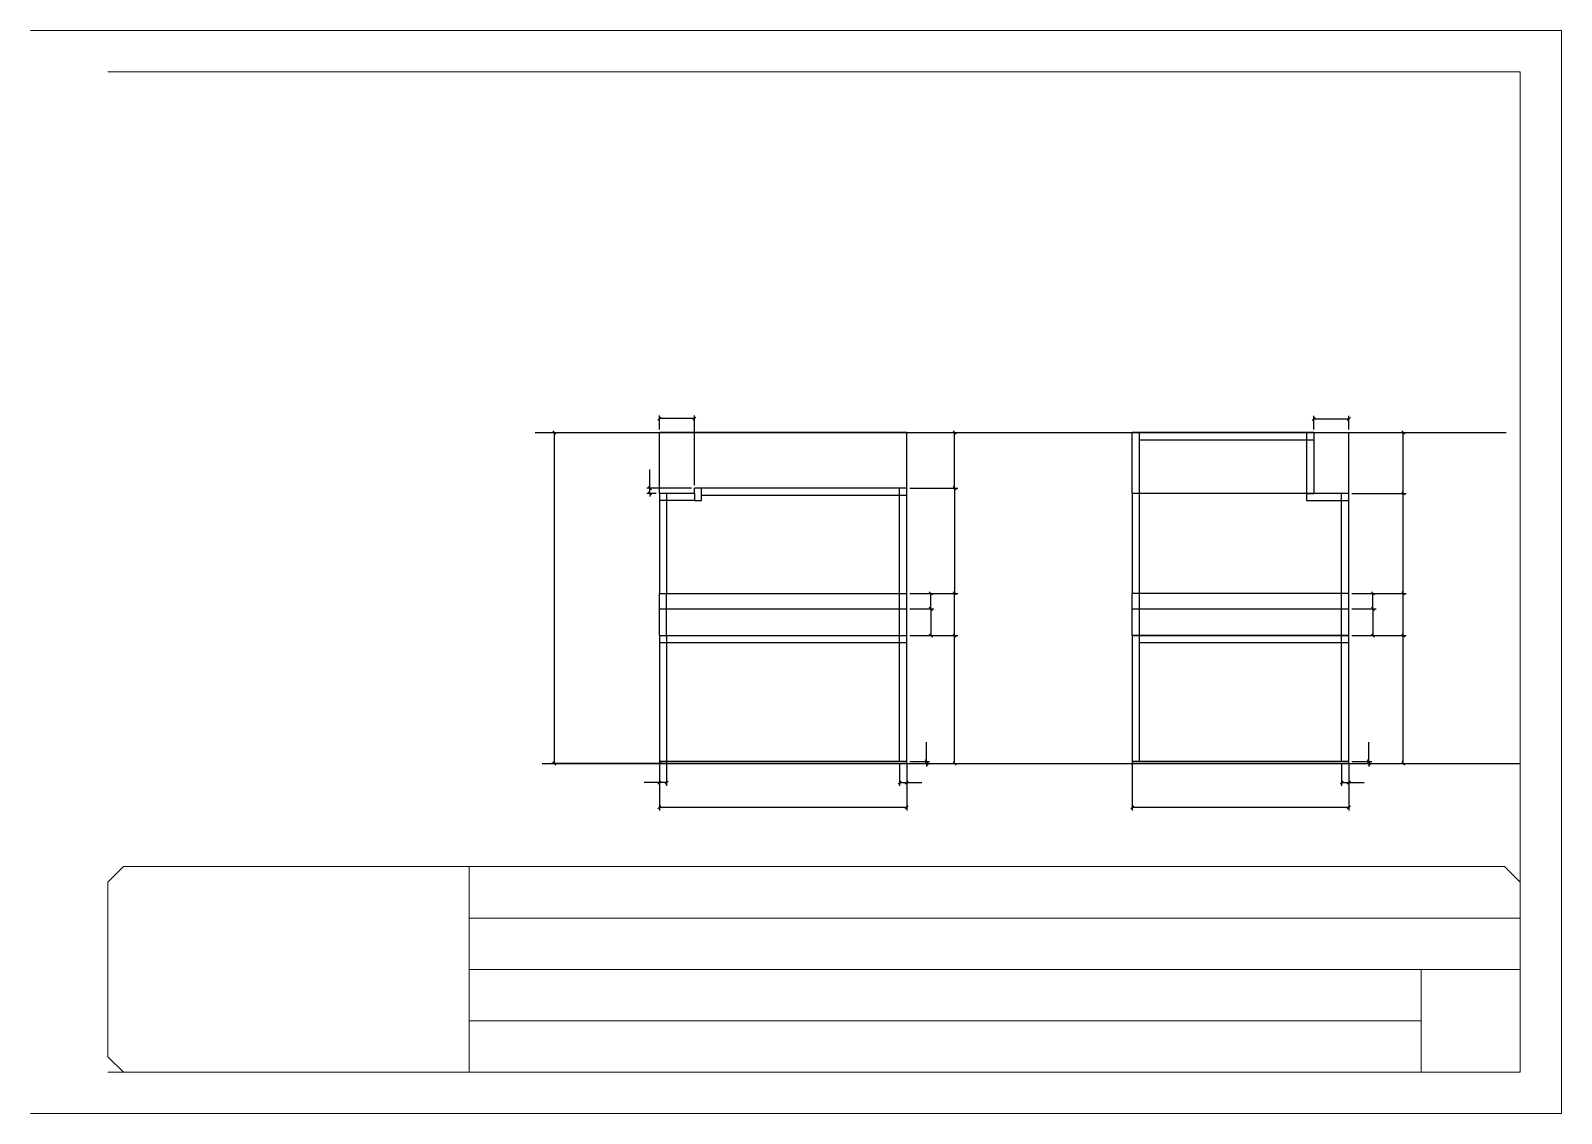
# Model space of a CAD drawing. Header units: metres. Extents: x 2743 to 9023, y 3809 to 6007.
# Drawn here: x 2743 to 4228, y 3809 to 4859 of the extents above; entities that cross this region are included whole.
import ezdxf

# ---------------------------------------------------------------- set-up
doc = ezdxf.new("R2010")
doc.units = ezdxf.units.M
for name, color, linetype in [('COTA', 7, 'Continuous'), ('NIVEL 2° PAV.', 7, 'Continuous'), ('Nível', 7, 'Continuous'), ('Painéis', 7, 'Continuous'), ('SARR_2.2x7', 7, 'Continuous'), ('SARRAFO DE PRESSAO', 7, 'Continuous')]:
    doc.layers.add(name, color=color, linetype=linetype)

msp = doc.modelspace()

# ---------------------------------------------------------------- linework, layer by layer
at = {"layer": 'COTA', "color": 4, "lineweight": 25}
for p, q in [((3352.7, 4471.8), (3352.7, 4485.3)), ((3386.7, 4417.8), (3386.7, 4485.3)), ((3987.5, 4471.8), (3987.5, 4484.9)), ((4021.5, 4471.8), (4021.5, 4484.9)), ((3386.7, 4482.3), (3352.7, 4482.3)), ((3987.5, 4481.9), (4021.5, 4481.9)), ((3595.7, 4468.8), (3642.1, 4468.8)), ((3639.1, 4414.8), (3639.1, 4468.8)), ((3990.5, 4468.8), (4077.3, 4468.8)), ((4074.3, 4409.8), (4074.3, 4468.8)), ((3343.5, 4414.8), (3343.5, 4432.9)), ((3383.7, 4414.8), (3340.5, 4414.8)), ((3343.5, 4409.8), (3343.5, 4414.8)), ((3595.7, 4414.8), (3642.1, 4414.8)), ((3595.7, 4414.8), (3642.1, 4414.8)), ((3639.1, 4414.8), (3639.1, 4312.8)), ((3349.7, 4409.8), (3340.5, 4409.8)), ((3343.5, 4409.8), (3343.5, 4406.8)), ((4024.5, 4409.8), (4077.3, 4409.8)), ((4024.5, 4409.8), (4077.3, 4409.8)), ((4074.3, 4312.8), (4074.3, 4409.8)), ((3595.7, 4312.8), (3642.1, 4312.8)), ((4024.5, 4312.8), (4077.3, 4312.8)), ((3595.7, 4271.8), (3642.1, 4271.8)), ((3639.1, 4147.8), (3639.1, 4271.8)), ((4024.5, 4271.8), (4077.3, 4271.8)), ((4074.3, 4147.8), (4074.3, 4271.8)), ((3611.9, 4149.8), (3611.9, 4168.6)), ((4040.8, 4149.8), (4040.8, 4168.6)), ((3352.7, 4146.8), (3352.7, 4102.2)), ((3352.7, 4144.8), (3352.7, 4126.3)), ((3359.7, 4146.8), (3359.7, 4126.3)), ((3585.7, 4146.8), (3585.7, 4126.3)), ((3592.7, 4146.8), (3592.7, 4102.2)), ((3592.7, 4144.8), (3592.7, 4126.3)), ((3595.7, 4149.8), (3614.9, 4149.8)), ((3595.7, 4147.8), (3614.9, 4147.8)), ((3595.7, 4147.8), (3642.1, 4147.8)), ((3611.9, 4147.8), (3611.9, 4149.8)), ((3611.9, 4147.8), (3611.9, 4144.8)), ((3811.5, 4146.8), (3811.5, 4102.2)), ((4014.5, 4146.8), (4014.5, 4126.3)), ((4021.5, 4146.8), (4021.5, 4102.2)), ((4021.5, 4144.8), (4021.5, 4126.3)), ((4024.5, 4149.8), (4043.8, 4149.8)), ((4024.5, 4147.8), (4043.8, 4147.8)), ((4024.5, 4147.8), (4077.3, 4147.8)), ((4040.8, 4147.8), (4040.8, 4149.8)), ((4040.8, 4147.8), (4040.8, 4144.8)), ((3352.7, 4129.3), (3337.9, 4129.3)), ((3359.7, 4129.3), (3352.7, 4129.3)), ((3585.7, 4129.3), (3592.7, 4129.3)), ((3592.7, 4129.3), (3607.4, 4129.3)), ((4014.5, 4129.3), (4021.5, 4129.3)), ((4021.5, 4129.3), (4036.3, 4129.3)), ((3592.7, 4105.2), (3352.7, 4105.2)), ((4021.5, 4105.2), (3811.5, 4105.2))]:
    msp.add_line(p, q, dxfattribs=at)
at = {"layer": 'COTA', "color": 0, "lineweight": 25}
for p, q in [((3354.2, 4483.8), (3351.2, 4480.8)), ((3385.2, 4480.8), (3388.2, 4483.8)), ((3640.6, 4467.3), (3637.6, 4470.3)), ((3989, 4483.4), (3986, 4480.4)), ((4020, 4480.4), (4023, 4483.4)), ((4075.8, 4467.3), (4072.8, 4470.3)), ((3342, 4416.3), (3345, 4413.3)), ((3345, 4408.3), (3342, 4411.3)), ((3637.6, 4416.3), (3640.6, 4413.3)), ((3640.6, 4413.3), (3637.6, 4416.3)), ((4075.8, 4408.3), (4072.8, 4411.3)), ((4072.8, 4411.3), (4075.8, 4408.3)), ((3637.6, 4314.3), (3640.6, 4311.3)), ((4072.8, 4314.3), (4075.8, 4311.3)), ((3640.6, 4270.3), (3637.6, 4273.3)), ((4075.8, 4270.3), (4072.8, 4273.3)), ((3610.4, 4151.3), (3613.4, 4148.3)), ((3613.4, 4146.3), (3610.4, 4149.3)), ((3637.6, 4149.3), (3640.6, 4146.3)), ((4039.3, 4151.3), (4042.3, 4148.3)), ((4042.3, 4146.3), (4039.3, 4149.3)), ((4072.8, 4149.3), (4075.8, 4146.3)), ((3354.2, 4130.8), (3351.2, 4127.8)), ((3358.2, 4127.8), (3361.2, 4130.8)), ((3587.2, 4130.8), (3584.2, 4127.8)), ((3591.2, 4127.8), (3594.2, 4130.8)), ((4016, 4130.8), (4013, 4127.8)), ((4020, 4127.8), (4023, 4130.8)), ((3354.2, 4106.7), (3351.2, 4103.7)), ((3591.2, 4103.7), (3594.2, 4106.7)), ((3813, 4106.7), (3810, 4103.7)), ((4020, 4103.7), (4023, 4106.7))]:
    msp.add_line(p, q, dxfattribs=at)
at = {"layer": 'COTA', "color": 241, "lineweight": 25}
for p, q in [((3592.7, 4468.8), (3352.7, 4468.8)), ((3352.7, 4409.8), (3352.7, 4468.8)), ((3592.7, 4414.8), (3592.7, 4468.8)), ((3987.5, 4468.8), (4021.5, 4468.8)), ((4021.5, 4409.8), (4021.5, 4468.8))]:
    msp.add_line(p, q, dxfattribs=at)
at = {"layer": 'NIVEL 2° PAV.', "color": 0, "lineweight": 25}
for p, q in [((3252.4, 4467.3), (3249.4, 4470.3)), ((3249.4, 4149.3), (3252.4, 4146.3))]:
    msp.add_line(p, q, dxfattribs=at)
at = {"layer": 'NIVEL 2° PAV.', "color": 4, "lineweight": 25}
for p, q in [((3247.7, 4468.8), (3253.9, 4468.8)), ((3250.9, 4147.8), (3250.9, 4468.8)), ((3355.4, 4147.8), (3247.9, 4147.8))]:
    msp.add_line(p, q, dxfattribs=at)
at = {"layer": 'Nível', "color": 4, "lineweight": 25}
for p, q in [((3232.2, 4468.8), (4174.2, 4468.8)), ((3239.1, 4147.8), (4187.7, 4147.8))]:
    msp.add_line(p, q, dxfattribs=at)
at = {"layer": 'Painéis', "color": 200, "lineweight": 25}
for p, q in [((3987.5, 4468.8), (3811.5, 4468.8)), ((3811.5, 4409.8), (3811.5, 4468.8)), ((3811.5, 4468.8), (3987.5, 4468.8)), ((3987.5, 4468.8), (3987.5, 4409.8)), ((3592.7, 4414.8), (3386.7, 4414.8)), ((3386.7, 4409.8), (3386.7, 4414.8)), ((3592.7, 4312.8), (3592.7, 4414.8)), ((3352.7, 4409.8), (3352.7, 4312.8)), ((3386.7, 4409.8), (3352.7, 4409.8)), ((4021.5, 4409.8), (3811.5, 4409.8)), ((3811.5, 4409.8), (3811.5, 4312.8)), ((4021.5, 4312.8), (4021.5, 4409.8)), ((3352.7, 4312.8), (3592.7, 4312.8)), ((3352.7, 4271.8), (3352.7, 4312.8)), ((3592.7, 4271.8), (3592.7, 4312.8)), ((4021.5, 4312.8), (3811.5, 4312.8)), ((3811.5, 4271.8), (3811.5, 4312.8)), ((4021.5, 4271.8), (4021.5, 4312.8)), ((3352.7, 4297.8), (3592.7, 4297.8)), ((3811.5, 4297.8), (4021.5, 4297.8)), ((3352.7, 4271.8), (3352.7, 4147.8)), ((3352.7, 4271.8), (3592.7, 4271.8)), ((3592.7, 4147.8), (3592.7, 4271.8)), ((3811.5, 4271.8), (3811.5, 4147.8)), ((3811.5, 4271.8), (4021.5, 4271.8)), ((4021.5, 4271.8), (3811.5, 4271.8)), ((4021.5, 4147.8), (4021.5, 4271.8)), ((3352.7, 4149.8), (3592.7, 4149.8)), ((3811.5, 4149.8), (4021.5, 4149.8))]:
    msp.add_line(p, q, dxfattribs=at)
at = {"layer": 'Painéis', "color": 4, "lineweight": 25}
for p, q in [((3595.7, 4312.8), (3642.1, 4312.8)), ((3595.7, 4312.8), (3619, 4312.8)), ((3616, 4297.8), (3616, 4312.8)), ((3639.1, 4271.8), (3639.1, 4312.8)), ((4024.5, 4312.8), (4077.3, 4312.8)), ((4024.5, 4312.8), (4047.9, 4312.8)), ((4044.9, 4297.8), (4044.9, 4312.8)), ((4074.3, 4271.8), (4074.3, 4312.8)), ((3595.7, 4297.8), (3619, 4297.8)), ((3595.7, 4297.8), (3619, 4297.8)), ((3616, 4297.8), (3616, 4271.8)), ((4024.5, 4297.8), (4047.9, 4297.8)), ((4024.5, 4297.8), (4047.9, 4297.8)), ((4044.9, 4297.8), (4044.9, 4271.8)), ((3595.7, 4271.8), (3642.1, 4271.8)), ((3595.7, 4271.8), (3619, 4271.8)), ((4024.5, 4271.8), (4077.3, 4271.8)), ((4024.5, 4271.8), (4047.9, 4271.8))]:
    msp.add_line(p, q, dxfattribs=at)
at = {"layer": 'Painéis', "color": 0, "lineweight": 25}
for p, q in [((3617.5, 4311.3), (3614.5, 4314.3)), ((3640.6, 4311.3), (3637.6, 4314.3)), ((4046.4, 4311.3), (4043.4, 4314.3)), ((4075.8, 4311.3), (4072.8, 4314.3)), ((3617.5, 4296.3), (3614.5, 4299.3)), ((3614.5, 4299.3), (3617.5, 4296.3)), ((4046.4, 4296.3), (4043.4, 4299.3)), ((4043.4, 4299.3), (4046.4, 4296.3)), ((3614.5, 4273.3), (3617.5, 4270.3)), ((3637.6, 4273.3), (3640.6, 4270.3)), ((4043.4, 4273.3), (4046.4, 4270.3)), ((4072.8, 4273.3), (4075.8, 4270.3))]:
    msp.add_line(p, q, dxfattribs=at)
at = {"layer": 'Painéis', "color": 200, "lineweight": 25}
for points in [[(3592.7, 4149.8), (3352.7, 4149.8), (3352.7, 4147.8), (3592.7, 4147.8)], [(4021.5, 4149.8), (3811.5, 4149.8), (3811.5, 4147.8), (4021.5, 4147.8)]]:
    msp.add_lwpolyline(points, dxfattribs=at)
at = {"layer": 'SARR_2.2x7', "color": 40, "lineweight": 25}
for p, q in [((3818.5, 4409.8), (3818.5, 4468.8)), ((3818.5, 4461.8), (3987.5, 4461.8)), ((3980.5, 4468.8), (3980.5, 4409.8)), ((3393.7, 4402.8), (3393.7, 4414.8)), ((3585.7, 4391.8), (3585.7, 4414.8)), ((3386.7, 4402.8), (3352.7, 4402.8)), ((3359.7, 4409.8), (3359.7, 4312.8)), ((3386.7, 4409.8), (3386.7, 4402.8)), ((3386.7, 4402.8), (3393.7, 4402.8)), ((3592.7, 4407.8), (3393.7, 4407.8)), ((3818.5, 4312.8), (3818.5, 4409.8)), ((3980.5, 4409.8), (3980.5, 4402.8)), ((3980.5, 4409.8), (3987.5, 4409.8)), ((3980.5, 4402.8), (4021.5, 4402.8)), ((4014.5, 4312.8), (4014.5, 4409.8)), ((3585.7, 4312.8), (3585.7, 4391.8)), ((3359.7, 4271.8), (3359.7, 4312.8)), ((3585.7, 4271.8), (3585.7, 4312.8)), ((3818.5, 4271.8), (3818.5, 4312.8)), ((4014.5, 4271.8), (4014.5, 4312.8)), ((3592.7, 4264.8), (3352.7, 4264.8)), ((3359.7, 4271.8), (3359.7, 4147.8)), ((3585.7, 4149.8), (3585.7, 4271.8)), ((3818.5, 4149.8), (3818.5, 4271.8)), ((4021.5, 4264.8), (3818.5, 4264.8)), ((4014.5, 4149.8), (4014.5, 4271.8))]:
    msp.add_line(p, q, dxfattribs=at)
at = {"layer": 'SARRAFO DE PRESSAO', "color": 30, "lineweight": 9}
for p, q in [((3168.3, 3848.5), (3168.3, 4047.8)), ((3168.3, 3997.9), (4187.7, 3997.9)), ((3168.3, 3948.1), (4091.7, 3948.1)), ((4187.7, 3948.1), (4091.7, 3948.1)), ((4091.7, 3948.1), (4091.7, 3848.5)), ((3168.3, 3898.3), (4091.7, 3898.3))]:
    msp.add_line(p, q, dxfattribs=at)
at = {"layer": 'SARRAFO DE PRESSAO', "color": 251, "lineweight": 9}
msp.add_lwpolyline([(2742.7, 3808.5), (4227.7, 3808.5), (4227.7, 4858.5), (2742.7, 4858.5)], dxfattribs=at)
at = {"layer": 'SARRAFO DE PRESSAO', "color": 30, "lineweight": 9}
for points in [[(2817.7, 3848.5), (4187.7, 3848.5), (4187.7, 4818.5), (2817.7, 4818.5)], [(4187.7, 3848.5), (4187.7, 4032.8), (4172.7, 4047.8), (2832.7, 4047.8), (2817.7, 4032.8), (2817.7, 3863.5), (2832.7, 3848.5), (4187.7, 3848.5)]]:
    msp.add_lwpolyline(points, dxfattribs=at)

doc.saveas('drawing.dxf')
